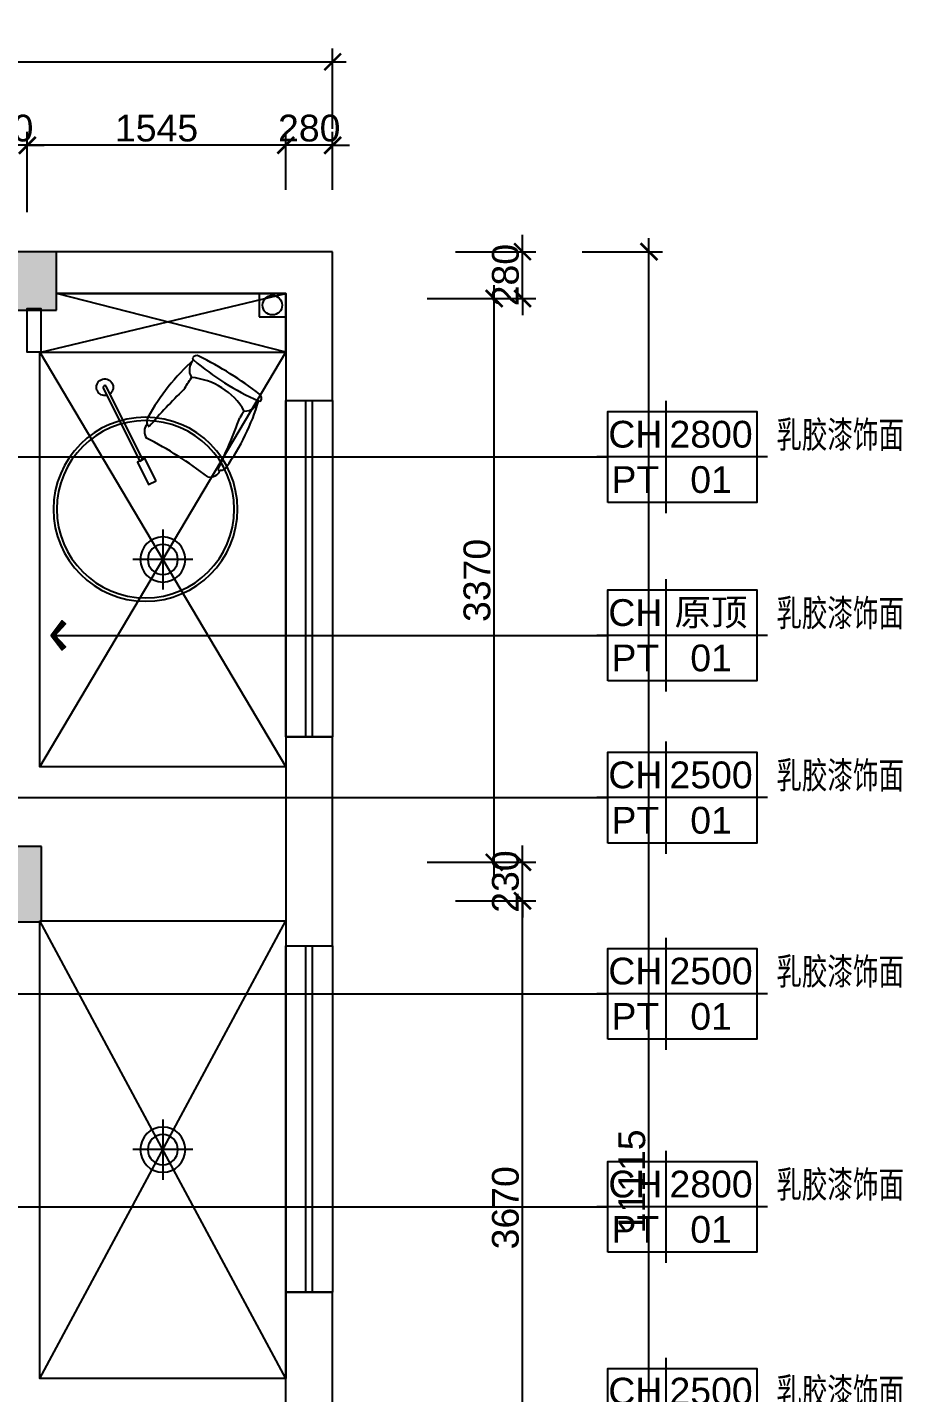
# Model space of a CAD drawing. Header units: millimetres. Extents: x 148889 to 229003, y -70503 to 111106.
# Drawn here: x 215997 to 221229, y 59927 to 68089 of the extents above; entities that cross this region are included whole.
import ezdxf
from ezdxf.enums import TextEntityAlignment as Align

# ---------------------------------------------------------------- set-up
doc = ezdxf.new("R2010")
doc.units = ezdxf.units.MM
for name, color, linetype in [('C-天花标高', 1, 'Continuous'), ('C-灯具1', 2, 'Continuous'), ('C-灯具设备尺寸', 44, 'Continuous'), ('P-原墙线', 7, 'Continuous'), ('P-固定家具1(到顶)', 3, 'Continuous'), ('P-外部尺寸', 44, 'Continuous'), ('P-活动家具', 3, 'Continuous'), ('P-窗', 3, 'Continuous')]:
    doc.layers.add(name, color=color, linetype=linetype)
doc.styles.add('Arial', font='arial.ttf')
doc.styles.add('hb', font='hbsmall.shx', dxfattribs={"width": 0.7})
doc.styles.add('ROMANS', font='ROMANS.shx', dxfattribs={"bigfont": 'BIGFONT.shx'})
doc.styles.add('st', font='', dxfattribs={"width": 0.7})
doc.styles.get('st').set_extended_font_data('SimSun')
doc.dimstyles.new('1比80', dxfattribs={"dimscale": 80, "dimtxt": 2, "dimasz": 1.25, "dimexe": 1, "dimexo": 1, "dimgap": 0.25, "dimtad": 1, "dimdec": 0, "dimrnd": 0.005, "dimzin": 0, "dimdsep": 46, "dimtxsty": 'Arial', "dimblk": 'ARCHTICK', "dimcen": 0.125, "dimdle": 1, "dimclrd": 44, "dimclre": 44, "dimclrt": 50, "dimadec": 0, "dimazin": 0, "dimtfac": 1, "dimtdec": 0, "dimtix": 1, "dimtmove": 2, "dimatfit": 3, "dimldrblk": 'DOT', "dimfxl": 5, "dimfxlon": 1, "dimtvp": 1, "dimtolj": 1, "dimtzin": 0, "dimarcsym": 0})
doc.dimstyles.new('出图比例1：50', dxfattribs={"dimscale": 50, "dimtxt": 2.5, "dimasz": 2, "dimexe": 2, "dimexo": 2, "dimgap": 1, "dimtad": 1, "dimdec": 0, "dimrnd": 5, "dimzin": 0, "dimdsep": 46, "dimtxsty": 'ROMANS', "dimblk1": 'ZHL_XS', "dimblk2": 'ZHL_XS', "dimsah": 1, "dimcen": 0.09, "dimclrd": 256, "dimclre": 256, "dimclrt": 41, "dimadec": 0, "dimazin": 0, "dimtfac": 1, "dimtdec": 4, "dimtix": 1, "dimtmove": 2, "dimatfit": 3, "dimldrblk": 'ZHL_JT', "dimfxl": 1, "dimtolj": 1, "dimtzin": 0, "dimarcsym": 0})

# ---------------------------------------------------------------- blocks, each defined once
blk = doc.blocks.new('RC-')
for p, q in [((-1.51, -5.24), (-1.51, 5.24)), ((7.96, 0), (-7.96, 0))]:
    blk.add_line(p, q)
blk.add_lwpolyline([(-6.96, -4.24), (-6.96, 4.24), (6.96, 4.24), (6.96, -4.24)], close=True)
at = {"width": 0.7, "flags": 4}
for tag, height, style, p in [('NUM7', 2.5, 'st', (-8, 0.84)), ('NUM8', 2, 'hb', (-8, -3.39))]:
    blk.add_attdef(tag, text='', height=height, dxfattribs=dict(at, style=style)).set_placement(p, align=Align.RIGHT)
for tag, height, style, p in [('NUM1', 2, 'hb', (-4.37, 2.13)), ('NUM2', 2, 'hb', (2.7, 2.13)), ('NUM3', 2, 'hb', (-4.37, -2.11)), ('NUM4', 2, 'hb', (2.7, -2.11)), ('NUM9', 2, 'hb', (0, -6.66)), ('NUM10', 2.5, 'st', (0, -10.89))]:
    blk.add_attdef(tag, text='', height=height, dxfattribs=dict(at, style=style)).set_placement(p, align=Align.MIDDLE)
for tag, p, height, style in [('NUM5', (7.54, 0.84), 2.5, 'st'), ('NUM6', (7.54, -3.39), 2, 'hb')]:
    blk.add_attdef(tag, p, '', height=height, dxfattribs=dict(at, style=style))
blk = doc.blocks.new('ZHL_JT')
blk.add_line((-0.221, 0), (-1, 0))
blk.add_lwpolyline([(-0.221, 0), (-0.861, -0.689), (-0.654, -0.862), (0, 0), (-0.654, 0.862), (-0.861, 0.689)], close=True)
for points in [[(-0.861, 0.689), (-0.654, 0.862), (-0.221, 0), (0, 0)], [(-0.861, -0.689), (-0.654, -0.862), (-0.221, 0), (0, 0)]]:
    blk.add_solid(points)
blk = doc.blocks.new('ZHL_XS')
blk.add_line((-1, 0), (0, 0))
at = {"const_width": 0.2}
blk.add_lwpolyline([(-0.6, -0.6), (0.6, 0.6)], dxfattribs=at)
blk = doc.blocks.new('A$C0E7B79CE')
for p, q in [((50, 90), (50, 10)), ((10, 50), (90, 50))]:
    blk.add_line(p, q)
for radius in [30, 20]:
    blk.add_circle((50, 50), radius)
blk = doc.blocks.new('做成ACAD TuKuai0334')
at = {"ltscale": 0.1}
blk.add_lwpolyline([(-561.5, 302.8), (-426.8, 236.8), (-448.8, 191.9), (-583.5, 257.9)], close=True, dxfattribs=at)
blk.add_lwpolyline([(-433.4, 223.4), (4.4, 9, -1), (-4.4, -9), (-442.2, 205.4)], format="xyb", close=True, dxfattribs=at)
blk.add_arc((0, 0), 50, 165.44738, 142.37346, dxfattribs=at)
blk = doc.blocks.new('A$C46D34C97')
at = {"layer": 'P-活动家具'}
blk.add_circle((550, 550), 550, dxfattribs=at)
at = {"layer": 'P-活动家具', "color": 252}
blk.add_circle((550, 550), 530, dxfattribs=at)
at = {"layer": 'P-活动家具', "extrusion": (-3.63023e-16, 2.76781e-16, -1)}
for centre, major_axis, start_param, end_param in [((1664.7, 216.2), (-994.3, 840.3), 0.021596, 0.360844), ((1070.8, 1280.2), (-58.9, 58.9), 5.207152, 6.572082), ((1036.9, 1361), (-6.73, 6.73), 4.573679, 6.061226), ((1049.3, 1346), (-20.3, 20.3), 6.272135, 7.768104), ((2280.8, 2279.2), (-1189.8, 1001.7), 4.649527, 4.945795), ((-273.3, -277.1), (-1617.4, 1374.5), 1.550382, 1.752631), ((488, 1698.7), (-473.6, 473.6), 3.077462, 3.14993), ((488, 1698.7), (-473.6, 473.6), 3.077462, 3.14993), ((869.8, 868.7), (-287.2, 287.2), 1.088485, 2.044585), ((3013.8, -1925.6), (-2658, 2658), 0.117026, 0.206621), ((713.8, 1048.9), (-27, 27), 5.179428, 6.355186), ((1349, 1046.5), (-20.3, 20.3), 1.65498, 3.150948), ((715.2, 983.3), (-46.3, 46.3), 5.075891, 6.45545), ((689.6, 1035.5), (-8.59, 8.59), 4.369902, 5.615979), ((218, 1661), (-998.3, 835.3), 2.951906, 3.29117), ((2639.4, -411.8), (1394, 1394), 4.676754, 4.720313), ((2639.4, -411.8), (1394, 1394), 4.676754, 4.720313), ((1284.2, 1072.3), (-59.3, 59.3), 2.900344, 4.264281), ((1364.2, 1035.2), (-7.36, 7.36), 3.430198, 4.849571), ((-890.8, -909.4), (-1854.2, 1560.2), 1.56328, 1.742544), ((-1385.7, 2499.7), (-2136, 2136), 2.901951, 3.001897), ((989.8, 711.1), (-46.5, 46.5), 2.96034, 4.340179), ((1044.8, 697.4), (-16.7, 16.7), 3.964784, 4.786085), ((1051.6, 711.4), (-27.2, 27.2), 3.070293, 4.127567)]:
    blk.add_ellipse(centre, major_axis=major_axis, ratio=1, start_param=start_param, end_param=end_param, dxfattribs=at)
at = {"layer": 'P-活动家具', "rotation": 12.44499721410939}
blk.add_blockref('做成ACAD TuKuai0334', (1314.7, 475.1), dxfattribs=at)
blk = doc.blocks.new('_ArchTick')
at = {"color": 0, "linetype": 'ByBlock', "const_width": 0.15}
blk.add_lwpolyline([(-0.5, -0.5), (0.5, 0.5)], dxfattribs=at)
blk = doc.blocks.new('*D776')
at = {"layer": 'P-外部尺寸', "color": 44, "lineweight": -2, "transparency": 16777216}
for p, q in [((218956.8, 59117.5), (218956.8, 62947.5)), ((218556.8, 62867.5), (219036.8, 62867.5)), ((218556.8, 59197.5), (219036.8, 59197.5))]:
    blk.add_line(p, q, dxfattribs=at)
at = {"layer": 'P-外部尺寸', "color": 44, "lineweight": -2, "transparency": 16777216, "xscale": 100, "yscale": 100, "zscale": 100}
for p, rotation in [((218956.8, 62867.5), 90), ((218956.8, 59197.5), 270)]:
    blk.add_blockref('_ArchTick', p, dxfattribs=dict(at, rotation=rotation))
at = {"layer": 'P-外部尺寸', "color": 50, "transparency": 16777216, "insert": (218855.1, 61032.5), "char_height": 160, "attachment_point": 5, "rotation": 90, "style": 'Arial'}
blk.add_mtext('\\A1;3670', dxfattribs=at)
blk = doc.blocks.new('_Dot')
at = {"color": 0, "linetype": 'ByBlock', "lineweight": -2}
blk.add_line((-0.5, 0), (-1, 0), dxfattribs=at)
at = {"color": 0, "linetype": 'ByBlock', "const_width": 0.5}
blk.add_lwpolyline([(-0.25, 0, 1), (0.25, 0, 1)], format="xyb", close=True, dxfattribs=at)
blk = doc.blocks.new('*D777')
at = {"layer": 'P-外部尺寸', "color": 44, "lineweight": -2, "transparency": 16777216}
for p, q in [((218956.8, 63097.5), (218956.8, 63197.5)), ((218556.8, 63097.5), (219036.8, 63097.5)), ((218956.8, 62867.5), (218956.8, 63097.5)), ((218556.8, 62867.5), (219036.8, 62867.5)), ((218956.8, 62867.5), (218956.8, 62767.5))]:
    blk.add_line(p, q, dxfattribs=at)
at = {"layer": 'P-外部尺寸', "color": 44, "lineweight": -2, "transparency": 16777216, "xscale": 100, "yscale": 100, "zscale": 100}
for p, rotation in [((218956.8, 63097.5), 270), ((218956.8, 62867.5), 90)]:
    blk.add_blockref('_ArchTick', p, dxfattribs=dict(at, rotation=rotation))
at = {"layer": 'P-外部尺寸', "color": 50, "transparency": 16777216, "insert": (218855.1, 62982.5), "char_height": 160, "attachment_point": 5, "rotation": 90, "style": 'Arial'}
blk.add_mtext('\\A1;230', dxfattribs=at)
blk = doc.blocks.new('*D778')
at = {"layer": 'P-外部尺寸', "color": 44, "lineweight": -2, "transparency": 16777216}
for p, q in [((218786.8, 63017.5), (218786.8, 66547.5)), ((218386.8, 66467.5), (218866.8, 66467.5)), ((218386.8, 63097.5), (218866.8, 63097.5))]:
    blk.add_line(p, q, dxfattribs=at)
at = {"layer": 'P-外部尺寸', "color": 44, "lineweight": -2, "transparency": 16777216, "xscale": 100, "yscale": 100, "zscale": 100}
for p, rotation in [((218786.8, 66467.5), 90), ((218786.8, 63097.5), 270)]:
    blk.add_blockref('_ArchTick', p, dxfattribs=dict(at, rotation=rotation))
at = {"layer": 'P-外部尺寸', "color": 50, "transparency": 16777216, "insert": (218685.1, 64782.5), "char_height": 160, "attachment_point": 5, "rotation": 90, "style": 'Arial'}
blk.add_mtext('\\A1;3370', dxfattribs=at)
blk = doc.blocks.new('*D779')
at = {"layer": 'P-外部尺寸', "color": 44, "lineweight": -2, "transparency": 16777216}
for p, q in [((218956.8, 66747.5), (218956.8, 66847.5)), ((218556.8, 66747.5), (219036.8, 66747.5)), ((218956.8, 66467.5), (218956.8, 66747.5)), ((218556.8, 66467.5), (219036.8, 66467.5)), ((218956.8, 66467.5), (218956.8, 66367.5))]:
    blk.add_line(p, q, dxfattribs=at)
at = {"layer": 'P-外部尺寸', "color": 44, "lineweight": -2, "transparency": 16777216, "xscale": 100, "yscale": 100, "zscale": 100}
for p, rotation in [((218956.8, 66747.5), 270), ((218956.8, 66467.5), 90)]:
    blk.add_blockref('_ArchTick', p, dxfattribs=dict(at, rotation=rotation))
at = {"layer": 'P-外部尺寸', "color": 50, "transparency": 16777216, "insert": (218855.1, 66607.5), "char_height": 160, "attachment_point": 5, "rotation": 90, "style": 'Arial'}
blk.add_mtext('\\A1;280', dxfattribs=at)
blk = doc.blocks.new('*D780')
at = {"layer": 'P-外部尺寸', "color": 44, "lineweight": -2, "transparency": 16777216}
for p, q in [((219712.6, 55552.5), (219712.6, 66827.5)), ((219312.6, 66747.5), (219792.6, 66747.5)), ((219312.6, 55632.5), (219792.6, 55632.5))]:
    blk.add_line(p, q, dxfattribs=at)
at = {"layer": 'P-外部尺寸', "color": 44, "lineweight": -2, "transparency": 16777216, "xscale": 100, "yscale": 100, "zscale": 100}
for p, rotation in [((219712.6, 66747.5), 90), ((219712.6, 55632.5), 270)]:
    blk.add_blockref('_ArchTick', p, dxfattribs=dict(at, rotation=rotation))
at = {"layer": 'P-外部尺寸', "color": 50, "transparency": 16777216, "insert": (219610.9, 61190), "char_height": 160, "attachment_point": 5, "rotation": 90, "style": 'Arial'}
blk.add_mtext('\\A1;11115', dxfattribs=at)
blk = doc.blocks.new('*D781')
at = {"layer": 'P-外部尺寸', "color": 44, "lineweight": -2, "transparency": 16777216}
for p, q in [((217541.9, 67117.5), (217541.9, 67463.5)), ((217821.9, 67117.5), (217821.9, 67463.5)), ((217541.9, 67383.5), (217441.9, 67383.5)), ((217821.9, 67383.5), (217541.9, 67383.5)), ((217821.9, 67383.5), (217921.9, 67383.5))]:
    blk.add_line(p, q, dxfattribs=at)
at = {"layer": 'P-外部尺寸', "color": 44, "lineweight": -2, "transparency": 16777216, "xscale": 100, "yscale": 100, "zscale": 100}
blk.add_blockref('_ArchTick', (217541.9, 67383.5), dxfattribs=at)
at = {"layer": 'P-外部尺寸', "color": 44, "lineweight": -2, "transparency": 16777216, "xscale": 100, "yscale": 100, "zscale": 100, "rotation": 180}
blk.add_blockref('_ArchTick', (217821.9, 67383.5), dxfattribs=at)
at = {"layer": 'P-外部尺寸', "color": 50, "transparency": 16777216, "insert": (217681.9, 67485.2), "char_height": 160, "attachment_point": 5, "style": 'Arial'}
blk.add_mtext('\\A1;280', dxfattribs=at)
blk = doc.blocks.new('*D782')
at = {"layer": 'P-外部尺寸', "color": 44, "lineweight": -2, "transparency": 16777216}
for p, q in [((215996.9, 66983.5), (215996.9, 67463.5)), ((217541.9, 67117.5), (217541.9, 67463.5)), ((217621.9, 67383.5), (215916.9, 67383.5))]:
    blk.add_line(p, q, dxfattribs=at)
at = {"layer": 'P-外部尺寸', "color": 44, "lineweight": -2, "transparency": 16777216, "xscale": 100, "yscale": 100, "zscale": 100, "rotation": 180}
blk.add_blockref('_ArchTick', (215996.9, 67383.5), dxfattribs=at)
at = {"layer": 'P-外部尺寸', "color": 44, "lineweight": -2, "transparency": 16777216, "xscale": 100, "yscale": 100, "zscale": 100}
blk.add_blockref('_ArchTick', (217541.9, 67383.5), dxfattribs=at)
at = {"layer": 'P-外部尺寸', "color": 50, "transparency": 16777216, "insert": (216769.4, 67485.2), "char_height": 160, "attachment_point": 5, "style": 'Arial'}
blk.add_mtext('\\A1;1545', dxfattribs=at)
blk = doc.blocks.new('*D783')
at = {"layer": 'P-外部尺寸', "color": 44, "lineweight": -2, "transparency": 16777216}
for p, q in [((215696.9, 66983.5), (215696.9, 67463.5)), ((215996.9, 66983.5), (215996.9, 67463.5)), ((215696.9, 67383.5), (215596.9, 67383.5)), ((215996.9, 67383.5), (215696.9, 67383.5)), ((215996.9, 67383.5), (216096.9, 67383.5))]:
    blk.add_line(p, q, dxfattribs=at)
at = {"layer": 'P-外部尺寸', "color": 44, "lineweight": -2, "transparency": 16777216, "xscale": 100, "yscale": 100, "zscale": 100}
blk.add_blockref('_ArchTick', (215696.9, 67383.5), dxfattribs=at)
at = {"layer": 'P-外部尺寸', "color": 44, "lineweight": -2, "transparency": 16777216, "xscale": 100, "yscale": 100, "zscale": 100, "rotation": 180}
blk.add_blockref('_ArchTick', (215996.9, 67383.5), dxfattribs=at)
at = {"layer": 'P-外部尺寸', "color": 50, "transparency": 16777216, "insert": (215846.9, 67485.2), "char_height": 160, "attachment_point": 5, "style": 'Arial'}
blk.add_mtext('\\A1;300', dxfattribs=at)
blk = doc.blocks.new('*D790')
at = {"layer": 'P-外部尺寸', "color": 44, "lineweight": -2, "transparency": 16777216}
for p, q in [((203921.9, 67482), (203921.9, 67962)), ((217821.9, 67482), (217821.9, 67962)), ((203841.9, 67882), (217901.9, 67882))]:
    blk.add_line(p, q, dxfattribs=at)
at = {"layer": 'P-外部尺寸', "color": 44, "lineweight": -2, "transparency": 16777216, "xscale": 100, "yscale": 100, "zscale": 100, "rotation": 180}
blk.add_blockref('_ArchTick', (203921.9, 67882), dxfattribs=at)
at = {"layer": 'P-外部尺寸', "color": 44, "lineweight": -2, "transparency": 16777216, "xscale": 100, "yscale": 100, "zscale": 100}
blk.add_blockref('_ArchTick', (217821.9, 67882), dxfattribs=at)
at = {"layer": 'P-外部尺寸', "color": 50, "transparency": 16777216, "insert": (210871.9, 67983.7), "char_height": 160, "attachment_point": 5, "style": 'Arial'}
blk.add_mtext('\\A1;13900', dxfattribs=at)

msp = doc.modelspace()

# ---------------------------------------------------------------- hatches: boundary and pattern name
at = {"layer": 'P-原墙线'}
h = msp.add_hatch(color=8, dxfattribs=at)
h.paths.add_polyline_path([(215696.9, 66747.5), (215696.9, 66397.5), (216171.9, 66397.5), (216171.9, 66747.5)])
h.paths.add_polyline_path([(210226.9, 66747.5), (209946.9, 66747.5), (209946.9, 66352.5), (210226.9, 66352.5), (210226.9, 66452.5)])
msp.add_hatch(color=8, dxfattribs=at).paths.add_polyline_path([(216081.9, 62742.5), (216081.9, 63192.5), (215696.9, 63192.5), (215696.9, 63097.5), (215696.9, 62867.5), (215696.9, 62742.5)])

# ---------------------------------------------------------------- linework, layer by layer
at = {"layer": 'C-灯具设备尺寸'}
for p, q in [((216071.9, 63667.5), (217541.9, 66147.5)), ((216071.9, 66147.5), (217541.9, 63667.5)), ((217541.9, 60012.5), (216071.9, 62747.5)), ((216071.9, 60012.5), (217541.9, 62747.5))]:
    msp.add_line(p, q, dxfattribs=at)
for points in [[(216071.9, 66147.5), (217541.9, 66147.5), (217541.9, 63667.5), (216071.9, 63667.5)], [(216071.9, 62747.5), (217541.9, 62747.5), (217541.9, 60012.5), (216071.9, 60012.5)]]:
    msp.add_lwpolyline(points, close=True, dxfattribs=at)
at = {"layer": 'P-原墙线'}
for p, q in [((217821.9, 66747.5), (209946.9, 66747.5)), ((216171.9, 66397.5), (216171.9, 66747.5)), ((217821.9, 65857.5), (217821.9, 66747.5)), ((216171.9, 66497.5), (217541.9, 66497.5)), ((217381.9, 66497.5), (217381.9, 66357.5)), ((217541.9, 66497.5), (217541.9, 65857.5)), ((215696.9, 66397.5), (216171.9, 66397.5)), ((217381.9, 66357.5), (217541.9, 66357.5)), ((217541.9, 65857.5), (217821.9, 65857.5)), ((217541.9, 63847.5), (217821.9, 63847.5)), ((217541.9, 63847.5), (217541.9, 62597.5)), ((217821.9, 62597.5), (217821.9, 63847.5)), ((216081.9, 63192.5), (215696.9, 63192.5)), ((216081.9, 62742.5), (216081.9, 63192.5)), ((215696.9, 62742.5), (216081.9, 62742.5)), ((217541.9, 62597.5), (217821.9, 62597.5)), ((217541.9, 60527.5), (217821.9, 60527.5)), ((217541.9, 59277.5), (217541.9, 60527.5)), ((217821.9, 59547.5), (217821.9, 60527.5))]:
    msp.add_line(p, q, dxfattribs=at)
msp.add_circle((217461.9, 66427.5), 58.4, dxfattribs=at)
at = {"layer": 'P-固定家具1(到顶)', "color": 252}
for p, q in [((216076.9, 66147.5), (217541.9, 66497.5)), ((217541.9, 66147.5), (216171.9, 66497.5))]:
    msp.add_line(p, q, dxfattribs=at)
at = {"layer": 'P-固定家具1(到顶)'}
msp.add_lwpolyline([(216076.9, 66147.5), (217541.9, 66147.5), (217541.9, 66497.5), (216171.9, 66497.5)], dxfattribs=at)
msp.add_lwpolyline([(216076.9, 66147.5), (215996.9, 66147.5), (215996.9, 66407.5), (216076.9, 66407.5)], close=True, dxfattribs=at)
at = {"layer": 'P-窗'}
for p, q in [((217661.9, 63847.5), (217661.9, 65857.5)), ((217701.9, 63847.5), (217701.9, 65857.5)), ((217661.9, 60527.5), (217661.9, 62597.5)), ((217701.9, 60527.5), (217701.9, 62597.5))]:
    msp.add_line(p, q, dxfattribs=at)
for points in [[(217541.9, 65857.5), (217821.9, 65857.5), (217821.9, 63847.5), (217541.9, 63847.5)], [(217541.9, 62597.5), (217821.9, 62597.5), (217821.9, 60527.5), (217541.9, 60527.5)]]:
    msp.add_lwpolyline(points, close=True, dxfattribs=at)

# ---------------------------------------------------------------- block references
at = {"layer": 'C-天花标高'}
ref = msp.add_blockref('RC-', (219911.1, 65520.4), dxfattribs=dict(at, xscale=64, yscale=64, zscale=64))
ref.add_attrib('NUM1', 'CH', dxfattribs={"layer": '0', "color": 50, "height": 160, "style": 'Arial', "flags": 4}).set_placement((219631.1, 65656.5), align=Align.MIDDLE)
ref.add_attrib('NUM2', '2800', dxfattribs={"layer": '0', "color": 50, "height": 160, "style": 'Arial'}).set_placement((220083.7, 65656.5), align=Align.MIDDLE)
ref.add_attrib('NUM3', 'PT', dxfattribs={"layer": '0', "color": 50, "height": 160, "style": 'Arial'}).set_placement((219631.1, 65385.3), align=Align.MIDDLE)
ref.add_attrib('NUM4', '01', dxfattribs={"layer": '0', "color": 50, "height": 160, "style": 'Arial'}).set_placement((220083.7, 65385.3), align=Align.MIDDLE)
ref.add_attrib('NUM5', '乳胶漆饰面', (220473.5, 65574.4), dxfattribs={"layer": '0', "color": 50, "height": 160, "style": 'st', "width": 0.7})
ref = msp.add_blockref('RC-', (219911.1, 64454.2), dxfattribs=dict(at, xscale=64, yscale=64, zscale=64))
ref.add_attrib('NUM1', 'CH', dxfattribs={"layer": '0', "color": 50, "height": 160, "style": 'Arial', "flags": 4}).set_placement((219631.1, 64590.3), align=Align.MIDDLE)
ref.add_attrib('NUM2', '原顶', dxfattribs={"layer": '0', "color": 50, "height": 160, "style": 'Arial'}).set_placement((220083.7, 64590.3), align=Align.MIDDLE)
ref.add_attrib('NUM3', 'PT', dxfattribs={"layer": '0', "color": 50, "height": 160, "style": 'Arial'}).set_placement((219631.1, 64319.1), align=Align.MIDDLE)
ref.add_attrib('NUM4', '01', dxfattribs={"layer": '0', "color": 50, "height": 160, "style": 'Arial'}).set_placement((220083.7, 64319.1), align=Align.MIDDLE)
ref.add_attrib('NUM5', '乳胶漆饰面', (220473.5, 64508.2), dxfattribs={"layer": '0', "color": 50, "height": 160, "style": 'st', "width": 0.7})
ref = msp.add_blockref('RC-', (219911.1, 63484), dxfattribs=dict(at, xscale=64, yscale=64, zscale=64))
ref.add_attrib('NUM1', 'CH', dxfattribs={"layer": '0', "color": 50, "height": 160, "style": 'Arial', "flags": 4}).set_placement((219631.1, 63620.2), align=Align.MIDDLE)
ref.add_attrib('NUM2', '2500', dxfattribs={"layer": '0', "color": 50, "height": 160, "style": 'Arial'}).set_placement((220083.7, 63620.2), align=Align.MIDDLE)
ref.add_attrib('NUM3', 'PT', dxfattribs={"layer": '0', "color": 50, "height": 160, "style": 'Arial'}).set_placement((219631.1, 63348.9), align=Align.MIDDLE)
ref.add_attrib('NUM4', '01', dxfattribs={"layer": '0', "color": 50, "height": 160, "style": 'Arial'}).set_placement((220083.7, 63348.9), align=Align.MIDDLE)
ref.add_attrib('NUM5', '乳胶漆饰面', (220473.5, 63538.1), dxfattribs={"layer": '0', "color": 50, "height": 160, "style": 'st', "width": 0.7})
ref = msp.add_blockref('RC-', (219911.1, 62311.4), dxfattribs=dict(at, xscale=64, yscale=64, zscale=64))
ref.add_attrib('NUM1', 'CH', dxfattribs={"layer": '0', "color": 50, "height": 160, "style": 'Arial', "flags": 4}).set_placement((219631.1, 62447.5), align=Align.MIDDLE)
ref.add_attrib('NUM2', '2500', dxfattribs={"layer": '0', "color": 50, "height": 160, "style": 'Arial'}).set_placement((220083.7, 62447.5), align=Align.MIDDLE)
ref.add_attrib('NUM3', 'PT', dxfattribs={"layer": '0', "color": 50, "height": 160, "style": 'Arial'}).set_placement((219631.1, 62176.3), align=Align.MIDDLE)
ref.add_attrib('NUM4', '01', dxfattribs={"layer": '0', "color": 50, "height": 160, "style": 'Arial'}).set_placement((220083.7, 62176.3), align=Align.MIDDLE)
ref.add_attrib('NUM5', '乳胶漆饰面', (220473.5, 62365.4), dxfattribs={"layer": '0', "color": 50, "height": 160, "style": 'st', "width": 0.7})
ref = msp.add_blockref('RC-', (219911.1, 61038.2), dxfattribs=dict(at, xscale=64, yscale=64, zscale=64))
ref.add_attrib('NUM1', 'CH', dxfattribs={"layer": '0', "color": 50, "height": 160, "style": 'Arial', "flags": 4}).set_placement((219631.1, 61174.3), align=Align.MIDDLE)
ref.add_attrib('NUM2', '2800', dxfattribs={"layer": '0', "color": 50, "height": 160, "style": 'Arial'}).set_placement((220083.7, 61174.3), align=Align.MIDDLE)
ref.add_attrib('NUM3', 'PT', dxfattribs={"layer": '0', "color": 50, "height": 160, "style": 'Arial'}).set_placement((219631.1, 60903.1), align=Align.MIDDLE)
ref.add_attrib('NUM4', '01', dxfattribs={"layer": '0', "color": 50, "height": 160, "style": 'Arial'}).set_placement((220083.7, 60903.1), align=Align.MIDDLE)
ref.add_attrib('NUM5', '乳胶漆饰面', (220473.5, 61092.3), dxfattribs={"layer": '0', "color": 50, "height": 160, "style": 'st', "width": 0.7})
ref = msp.add_blockref('RC-', (219911.1, 59800.5), dxfattribs=dict(at, xscale=64, yscale=64, zscale=64))
ref.add_attrib('NUM1', 'CH', dxfattribs={"layer": '0', "color": 50, "height": 160, "style": 'Arial', "flags": 4}).set_placement((219631.1, 59936.6), align=Align.MIDDLE)
ref.add_attrib('NUM2', '2500', dxfattribs={"layer": '0', "color": 50, "height": 160, "style": 'Arial'}).set_placement((220083.7, 59936.6), align=Align.MIDDLE)
ref.add_attrib('NUM3', 'PT', dxfattribs={"layer": '0', "color": 50, "height": 160, "style": 'Arial'}).set_placement((219631.1, 59665.4), align=Align.MIDDLE)
ref.add_attrib('NUM4', '01', dxfattribs={"layer": '0', "color": 50, "height": 160, "style": 'Arial'}).set_placement((220083.7, 59665.4), align=Align.MIDDLE)
ref.add_attrib('NUM5', '乳胶漆饰面', (220473.5, 59854.6), dxfattribs={"layer": '0', "color": 50, "height": 160, "style": 'st', "width": 0.7})
at = {"layer": 'C-灯具1', "xscale": -4.5, "yscale": 4.5, "zscale": 4.5}
for p in [(217031.9, 64682.5), (217031.9, 61155)]:
    msp.add_blockref('A$C0E7B79CE', p, dxfattribs=at)
at = {"layer": 'P-活动家具', "xscale": -1, "rotation": 282.8490667240035}
msp.add_blockref('A$C46D34C97', (216289.2, 64549.6), dxfattribs=at)

# ---------------------------------------------------------------- dimensions: what is measured, and where the dimension line sits
at = {"layer": 'P-外部尺寸'}
for base, p1, p2, picture, middle in [((217821.9, 67882), (203921.9, 67383.5), (217821.9, 67383.5), '*D790', (210871.9, 67983.7)), ((215696.9, 67383.5), (215996.9, 66563.3), (215696.9, 66563.3), '*D783', (215846.9, 67485.2)), ((215996.9, 67383.5), (217541.9, 67037.5), (215996.9, 66563.3), '*D782', (216769.4, 67485.2)), ((217541.9, 67383.5), (217821.9, 67037.5), (217541.9, 67037.5), '*D781', (217681.9, 67485.2))]:
    dim = msp.add_linear_dim(base=base, p1=p1, p2=p2, dimstyle='1比80', dxfattribs=at)
    dim.commit()
    dim.dimension.update_dxf_attribs({"geometry": picture, "text_midpoint": middle})
for base, p1, p2, picture, middle in [((218956.8, 66747.5), (215017.9, 66467.5), (215363.4, 66747.5), '*D779', (218855.1, 66607.5)), ((219712.6, 66747.5), (218956.8, 55632.5), (218956.8, 66747.5), '*D780', (219610.9, 61190)), ((218786.8, 66467.5), (214847.9, 63097.5), (214847.9, 66467.5), '*D778', (218685.1, 64782.5)), ((218956.8, 63097.5), (214807.6, 62867.5), (215017.9, 63097.5), '*D777', (218855.1, 62982.5)), ((218956.8, 62867.5), (217125.6, 59197.5), (214807.6, 62867.5), '*D776', (218855.1, 61032.5))]:
    dim = msp.add_linear_dim(base=base, p1=p1, p2=p2, angle=90, dimstyle='1比80', dxfattribs=at)
    dim.commit()
    dim.dimension.update_dxf_attribs({"geometry": picture, "text_midpoint": middle})

# ---------------------------------------------------------------- leaders
at = {"layer": 'C-天花标高'}
for points in [[(214475.2, 65520.4), (219465.5, 65520.4)], [(216138.8, 64454.2), (219465.5, 64454.2)], [(214803.3, 63484), (219465.5, 63484)], [(214523.3, 62311.4), (219465.5, 62311.4)], [(213970.9, 61038.2), (219465.5, 61038.2)]]:
    msp.add_leader(points, dimstyle='出图比例1：50', override={"dimtad": 0}, dxfattribs=at)

doc.saveas('drawing.dxf')
